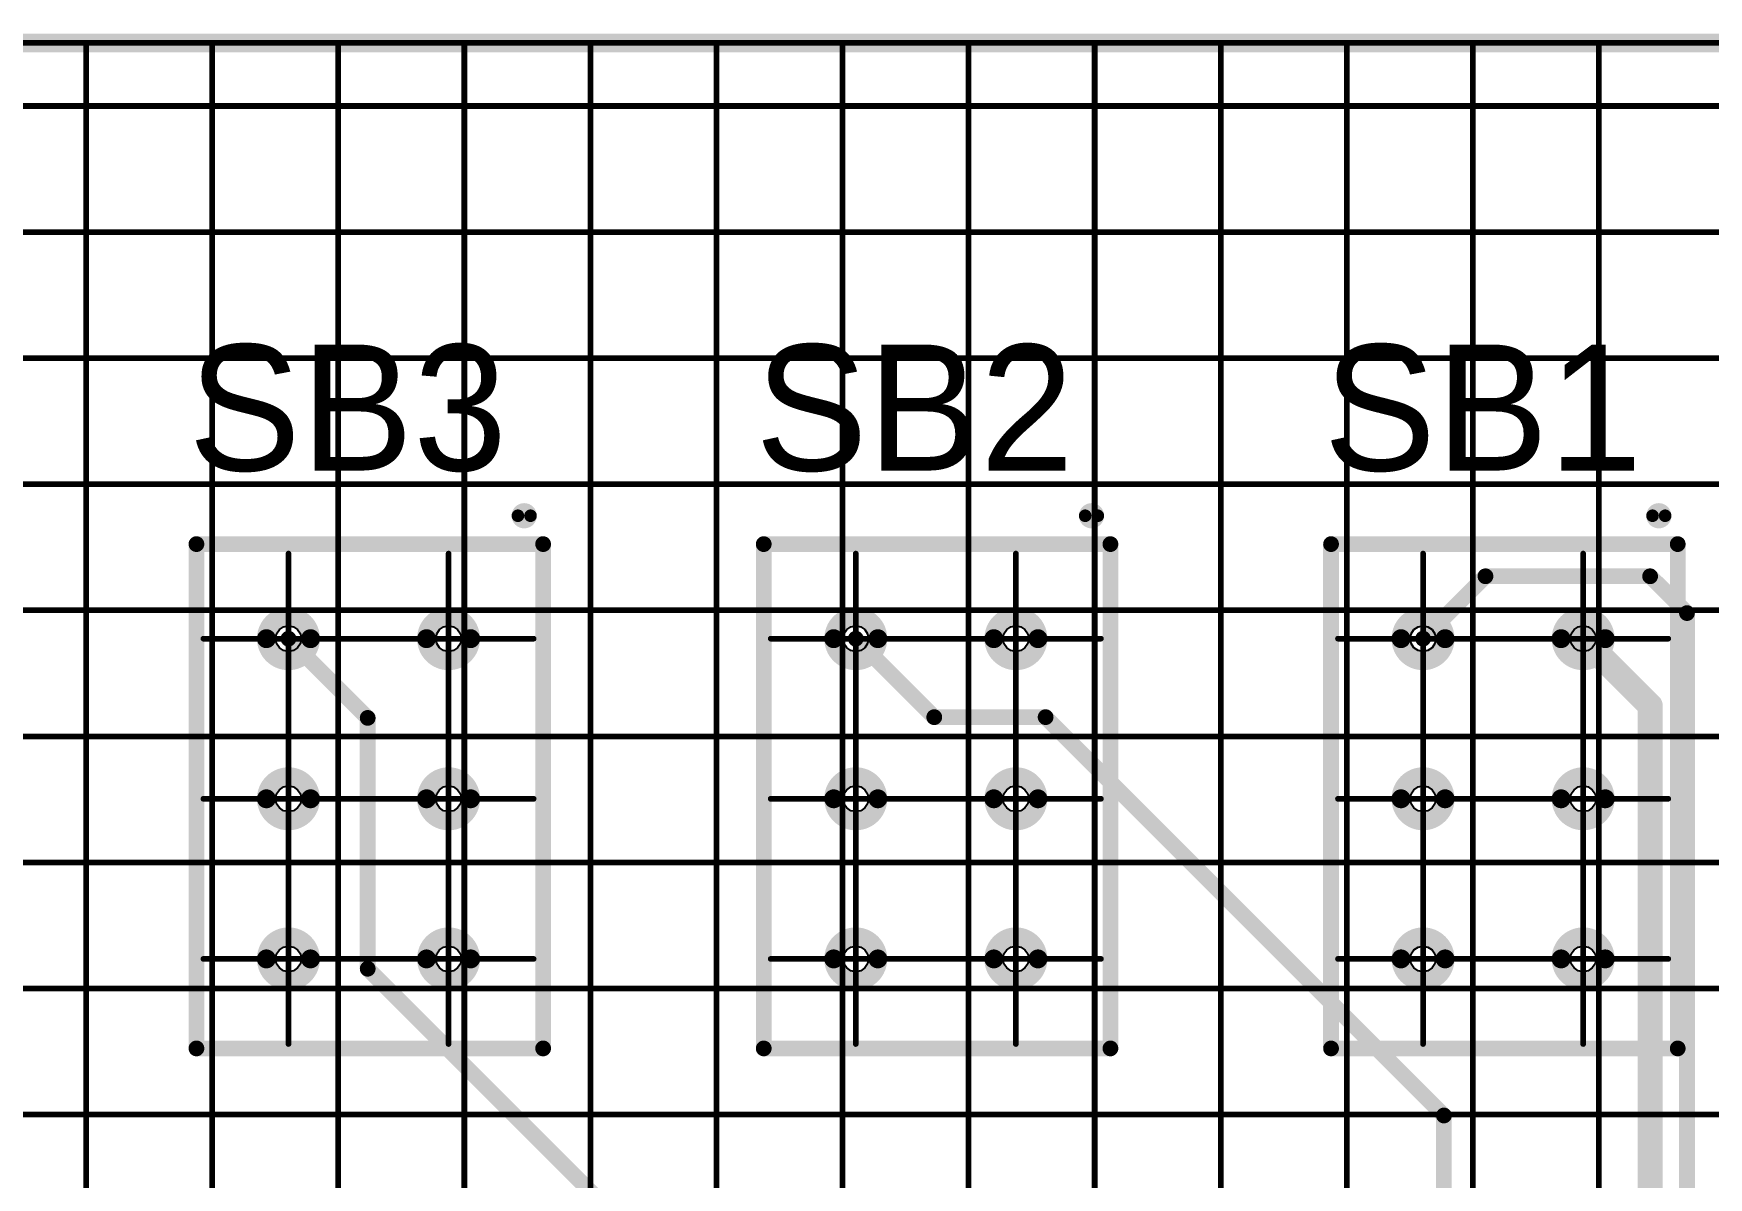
# Model space of a CAD drawing. Header units: millimetres. Extents: x 0 to 841, y 0 to 2540.
# Drawn here: x 299.3 to 352.5, y 2425 to 2461.3 of the extents above; entities that cross this region are included whole.
import ezdxf

# ---------------------------------------------------------------- set-up
doc = ezdxf.new("R2010")
doc.units = ezdxf.units.MM
for name, color, linetype in [('Mechanical11', 56, 'Continuous'), ('Mechanical12', 56, 'Continuous'), ('Mechanical7', 56, 'Continuous'), ('Mechanical9', 56, 'Continuous')]:
    doc.layers.add(name, color=color, linetype=linetype)

# ---------------------------------------------------------------- blocks, each defined once
blk = doc.blocks.new('BOASVIEW______T___O_______2_1_33_1_B_1')
at = {"layer": 'Mechanical12'}
for points, const_width in [([(0, 210), (320, 210)], 0.6), ([(0, 210), (320, 210)], 0.6), ([(0, 210), (320, 210)], 0.5), ([(231.5, 178.1), (231.5, 194.1)], 0.5), ([(231.5, 194.1), (242.5, 194.1)], 0.5), ([(242.5, 178.1), (242.5, 194.1)], 0.5), ([(249.5, 194.1), (260.5, 194.1)], 0.5), ([(249.5, 178.1), (249.5, 194.1)], 0.5), ([(260.5, 178.1), (260.5, 194.1)], 0.5), ([(267.5, 194.1), (278.5, 194.1)], 0.5), ([(267.5, 178.1), (267.5, 194.1)], 0.5), ([(278.5, 178.1), (278.5, 194.1)], 0.5), ([(231.5, 178.1), (242.5, 178.1)], 0.5), ([(249.5, 178.1), (260.5, 178.1)], 0.5), ([(267.5, 178.1), (278.5, 178.1)], 0.5)]:
    blk.add_lwpolyline(points, dxfattribs=dict(at, const_width=const_width))
for points, const_width in [([(242.1, 195, 1), (241.7, 195, 1)], 0.4), ([(241.6, 195, 1), (241.8, 195, 1)], 0.2), ([(242, 195, 1), (242.2, 195, 1)], 0.2), ([(260.1, 195, 1), (259.7, 195, 1)], 0.4), ([(259.6, 195, 1), (259.8, 195, 1)], 0.2), ([(260, 195, 1), (260.2, 195, 1)], 0.2), ([(278.1, 195, 1), (277.7, 195, 1)], 0.4), ([(277.6, 195, 1), (277.8, 195, 1)], 0.2), ([(278, 195, 1), (278.2, 195, 1)], 0.2), ([(231.375, 194.1, 1), (231.625, 194.1, 1)], 0.25), ([(231.375, 194.1, 1), (231.625, 194.1, 1)], 0.25), ([(242.375, 194.1, 1), (242.625, 194.1, 1)], 0.25), ([(242.375, 194.1, 1), (242.625, 194.1, 1)], 0.25), ([(249.375, 194.1, 1), (249.625, 194.1, 1)], 0.25), ([(249.375, 194.1, 1), (249.625, 194.1, 1)], 0.25), ([(260.375, 194.1, 1), (260.625, 194.1, 1)], 0.25), ([(260.375, 194.1, 1), (260.625, 194.1, 1)], 0.25), ([(267.375, 194.1, 1), (267.625, 194.1, 1)], 0.25), ([(267.375, 194.1, 1), (267.625, 194.1, 1)], 0.25), ([(278.375, 194.1, 1), (278.625, 194.1, 1)], 0.25), ([(278.375, 194.1, 1), (278.625, 194.1, 1)], 0.25), ([(235.12, 191.1, 1), (233.72, 191.1, 1)], 0.6), ([(240.2, 191.1, 1), (238.8, 191.1, 1)], 0.6), ([(253.12, 191.1, 1), (251.72, 191.1, 1)], 0.6), ([(258.2, 191.1, 1), (256.8, 191.1, 1)], 0.6), ([(271.12, 191.1, 1), (269.72, 191.1, 1)], 0.6), ([(276.2, 191.1, 1), (274.8, 191.1, 1)], 0.6), ([(233.57, 191.1, 1), (233.87, 191.1, 1)], 0.3), ([(234.97, 191.1, 1), (235.27, 191.1, 1)], 0.3), ([(238.65, 191.1, 1), (238.95, 191.1, 1)], 0.3), ([(240.05, 191.1, 1), (240.35, 191.1, 1)], 0.3), ([(251.57, 191.1, 1), (251.87, 191.1, 1)], 0.3), ([(252.97, 191.1, 1), (253.27, 191.1, 1)], 0.3), ([(256.65, 191.1, 1), (256.95, 191.1, 1)], 0.3), ([(258.05, 191.1, 1), (258.35, 191.1, 1)], 0.3), ([(269.57, 191.1, 1), (269.87, 191.1, 1)], 0.3), ([(270.97, 191.1, 1), (271.27, 191.1, 1)], 0.3), ([(274.65, 191.1, 1), (274.95, 191.1, 1)], 0.3), ([(276.05, 191.1, 1), (276.35, 191.1, 1)], 0.3), ([(235.12, 186.02, 1), (233.72, 186.02, 1)], 0.6), ([(240.2, 186.02, 1), (238.8, 186.02, 1)], 0.6), ([(253.12, 186.02, 1), (251.72, 186.02, 1)], 0.6), ([(258.2, 186.02, 1), (256.8, 186.02, 1)], 0.6), ([(271.12, 186.02, 1), (269.72, 186.02, 1)], 0.6), ([(276.2, 186.02, 1), (274.8, 186.02, 1)], 0.6), ([(233.57, 186.02, 1), (233.87, 186.02, 1)], 0.3), ([(234.97, 186.02, 1), (235.27, 186.02, 1)], 0.3), ([(238.65, 186.02, 1), (238.95, 186.02, 1)], 0.3), ([(240.05, 186.02, 1), (240.35, 186.02, 1)], 0.3), ([(251.57, 186.02, 1), (251.87, 186.02, 1)], 0.3), ([(252.97, 186.02, 1), (253.27, 186.02, 1)], 0.3), ([(256.65, 186.02, 1), (256.95, 186.02, 1)], 0.3), ([(258.05, 186.02, 1), (258.35, 186.02, 1)], 0.3), ([(269.57, 186.02, 1), (269.87, 186.02, 1)], 0.3), ([(270.97, 186.02, 1), (271.27, 186.02, 1)], 0.3), ([(274.65, 186.02, 1), (274.95, 186.02, 1)], 0.3), ([(276.05, 186.02, 1), (276.35, 186.02, 1)], 0.3), ([(235.12, 180.94, 1), (233.72, 180.94, 1)], 0.6), ([(240.2, 180.94, 1), (238.8, 180.94, 1)], 0.6), ([(253.12, 180.94, 1), (251.72, 180.94, 1)], 0.6), ([(258.2, 180.94, 1), (256.8, 180.94, 1)], 0.6), ([(271.12, 180.94, 1), (269.72, 180.94, 1)], 0.6), ([(276.2, 180.94, 1), (274.8, 180.94, 1)], 0.6), ([(233.57, 180.94, 1), (233.87, 180.94, 1)], 0.3), ([(234.97, 180.94, 1), (235.27, 180.94, 1)], 0.3), ([(238.65, 180.94, 1), (238.95, 180.94, 1)], 0.3), ([(240.05, 180.94, 1), (240.35, 180.94, 1)], 0.3), ([(251.57, 180.94, 1), (251.87, 180.94, 1)], 0.3), ([(252.97, 180.94, 1), (253.27, 180.94, 1)], 0.3), ([(256.65, 180.94, 1), (256.95, 180.94, 1)], 0.3), ([(258.05, 180.94, 1), (258.35, 180.94, 1)], 0.3), ([(269.57, 180.94, 1), (269.87, 180.94, 1)], 0.3), ([(270.97, 180.94, 1), (271.27, 180.94, 1)], 0.3), ([(274.65, 180.94, 1), (274.95, 180.94, 1)], 0.3), ([(276.05, 180.94, 1), (276.35, 180.94, 1)], 0.3), ([(231.375, 178.1, 1), (231.625, 178.1, 1)], 0.25), ([(231.375, 178.1, 1), (231.625, 178.1, 1)], 0.25), ([(242.375, 178.1, 1), (242.625, 178.1, 1)], 0.25), ([(242.375, 178.1, 1), (242.625, 178.1, 1)], 0.25), ([(249.375, 178.1, 1), (249.625, 178.1, 1)], 0.25), ([(249.375, 178.1, 1), (249.625, 178.1, 1)], 0.25), ([(260.375, 178.1, 1), (260.625, 178.1, 1)], 0.25), ([(260.375, 178.1, 1), (260.625, 178.1, 1)], 0.25), ([(267.375, 178.1, 1), (267.625, 178.1, 1)], 0.25), ([(267.375, 178.1, 1), (267.625, 178.1, 1)], 0.25), ([(278.375, 178.1, 1), (278.625, 178.1, 1)], 0.25), ([(278.375, 178.1, 1), (278.625, 178.1, 1)], 0.25)]:
    blk.add_lwpolyline(points, format="xyb", close=True, dxfattribs=dict(at, const_width=const_width))
at = {"layer": 'Mechanical7', "const_width": 0.18}
for points in [[(234.42, 188.4), (234.42, 193.8)], [(239.5, 188.4), (239.5, 193.8)], [(252.42, 188.4), (252.42, 193.8)], [(257.5, 188.4), (257.5, 193.8)], [(270.42, 188.4), (270.42, 193.8)], [(275.5, 188.4), (275.5, 193.8)], [(231.72, 191.1), (237.12, 191.1)], [(236.8, 191.1), (242.2, 191.1)], [(249.72, 191.1), (255.12, 191.1)], [(254.8, 191.1), (260.2, 191.1)], [(267.72, 191.1), (273.12, 191.1)], [(272.8, 191.1), (278.2, 191.1)], [(234.42, 183.32), (234.42, 188.72)], [(239.5, 183.32), (239.5, 188.72)], [(252.42, 183.32), (252.42, 188.72)], [(257.5, 183.32), (257.5, 188.72)], [(270.42, 183.32), (270.42, 188.72)], [(275.5, 183.32), (275.5, 188.72)], [(231.72, 186.02), (237.12, 186.02)], [(236.8, 186.02), (242.2, 186.02)], [(249.72, 186.02), (255.12, 186.02)], [(254.8, 186.02), (260.2, 186.02)], [(267.72, 186.02), (273.12, 186.02)], [(272.8, 186.02), (278.2, 186.02)], [(234.42, 178.24), (234.42, 183.64)], [(239.5, 178.24), (239.5, 183.64)], [(252.42, 178.24), (252.42, 183.64)], [(257.5, 178.24), (257.5, 183.64)], [(270.42, 178.24), (270.42, 183.64)], [(275.5, 178.24), (275.5, 183.64)], [(231.72, 180.94), (237.12, 180.94)], [(236.8, 180.94), (242.2, 180.94)], [(249.72, 180.94), (255.12, 180.94)], [(254.8, 180.94), (260.2, 180.94)], [(267.72, 180.94), (273.12, 180.94)], [(272.8, 180.94), (278.2, 180.94)]]:
    blk.add_lwpolyline(points, dxfattribs=at)
at = {"layer": 'Mechanical7', "const_width": 0.09}
for points in [[(234.375, 193.8, 1), (234.465, 193.8, 1)], [(239.455, 193.8, 1), (239.545, 193.8, 1)], [(252.375, 193.8, 1), (252.465, 193.8, 1)], [(257.455, 193.8, 1), (257.545, 193.8, 1)], [(270.375, 193.8, 1), (270.465, 193.8, 1)], [(275.455, 193.8, 1), (275.545, 193.8, 1)], [(231.675, 191.1, 1), (231.765, 191.1, 1)], [(236.755, 191.1, 1), (236.845, 191.1, 1)], [(237.075, 191.1, 1), (237.165, 191.1, 1)], [(242.155, 191.1, 1), (242.245, 191.1, 1)], [(249.675, 191.1, 1), (249.765, 191.1, 1)], [(254.755, 191.1, 1), (254.845, 191.1, 1)], [(255.075, 191.1, 1), (255.165, 191.1, 1)], [(260.155, 191.1, 1), (260.245, 191.1, 1)], [(267.675, 191.1, 1), (267.765, 191.1, 1)], [(272.755, 191.1, 1), (272.845, 191.1, 1)], [(273.075, 191.1, 1), (273.165, 191.1, 1)], [(278.155, 191.1, 1), (278.245, 191.1, 1)], [(234.375, 188.72, 1), (234.465, 188.72, 1)], [(239.455, 188.72, 1), (239.545, 188.72, 1)], [(252.375, 188.72, 1), (252.465, 188.72, 1)], [(257.455, 188.72, 1), (257.545, 188.72, 1)], [(270.375, 188.72, 1), (270.465, 188.72, 1)], [(275.455, 188.72, 1), (275.545, 188.72, 1)], [(234.375, 188.4, 1), (234.465, 188.4, 1)], [(239.455, 188.4, 1), (239.545, 188.4, 1)], [(252.375, 188.4, 1), (252.465, 188.4, 1)], [(257.455, 188.4, 1), (257.545, 188.4, 1)], [(270.375, 188.4, 1), (270.465, 188.4, 1)], [(275.455, 188.4, 1), (275.545, 188.4, 1)], [(231.675, 186.02, 1), (231.765, 186.02, 1)], [(236.755, 186.02, 1), (236.845, 186.02, 1)], [(237.075, 186.02, 1), (237.165, 186.02, 1)], [(242.155, 186.02, 1), (242.245, 186.02, 1)], [(249.675, 186.02, 1), (249.765, 186.02, 1)], [(254.755, 186.02, 1), (254.845, 186.02, 1)], [(255.075, 186.02, 1), (255.165, 186.02, 1)], [(260.155, 186.02, 1), (260.245, 186.02, 1)], [(267.675, 186.02, 1), (267.765, 186.02, 1)], [(272.755, 186.02, 1), (272.845, 186.02, 1)], [(273.075, 186.02, 1), (273.165, 186.02, 1)], [(278.155, 186.02, 1), (278.245, 186.02, 1)], [(234.375, 183.64, 1), (234.465, 183.64, 1)], [(234.375, 183.32, 1), (234.465, 183.32, 1)], [(239.455, 183.64, 1), (239.545, 183.64, 1)], [(239.455, 183.32, 1), (239.545, 183.32, 1)], [(252.375, 183.64, 1), (252.465, 183.64, 1)], [(252.375, 183.32, 1), (252.465, 183.32, 1)], [(257.455, 183.64, 1), (257.545, 183.64, 1)], [(257.455, 183.32, 1), (257.545, 183.32, 1)], [(270.375, 183.64, 1), (270.465, 183.64, 1)], [(270.375, 183.32, 1), (270.465, 183.32, 1)], [(275.455, 183.64, 1), (275.545, 183.64, 1)], [(275.455, 183.32, 1), (275.545, 183.32, 1)], [(231.675, 180.94, 1), (231.765, 180.94, 1)], [(236.755, 180.94, 1), (236.845, 180.94, 1)], [(237.075, 180.94, 1), (237.165, 180.94, 1)], [(242.155, 180.94, 1), (242.245, 180.94, 1)], [(249.675, 180.94, 1), (249.765, 180.94, 1)], [(254.755, 180.94, 1), (254.845, 180.94, 1)], [(255.075, 180.94, 1), (255.165, 180.94, 1)], [(260.155, 180.94, 1), (260.245, 180.94, 1)], [(267.675, 180.94, 1), (267.765, 180.94, 1)], [(272.755, 180.94, 1), (272.845, 180.94, 1)], [(273.075, 180.94, 1), (273.165, 180.94, 1)], [(278.155, 180.94, 1), (278.245, 180.94, 1)], [(234.375, 178.24, 1), (234.465, 178.24, 1)], [(239.455, 178.24, 1), (239.545, 178.24, 1)], [(252.375, 178.24, 1), (252.465, 178.24, 1)], [(257.455, 178.24, 1), (257.545, 178.24, 1)], [(270.375, 178.24, 1), (270.465, 178.24, 1)], [(275.455, 178.24, 1), (275.545, 178.24, 1)]]:
    blk.add_lwpolyline(points, format="xyb", close=True, dxfattribs=at)
at = {"layer": 'Mechanical7'}
for s, p in [('SB3', (231.244, 196.433)), ('SB2', (249.227, 196.433)), ('SB1', (267.261, 196.433))]:
    blk.add_text(s, height=4, dxfattribs=at).set_placement(p)
blk = doc.blocks.new('BOASVIEW______T___L_____2_1_1_1_B_4')
at = {"layer": 'Mechanical11'}
for p, q in [((234.043, 191.256), (234.132, 191.388)), ((234.132, 191.388), (234.264, 191.477)), ((234.264, 191.477), (234.42, 191.508)), ((234.42, 191.508), (234.42, 191.1)), ((239.123, 191.256), (239.212, 191.388)), ((239.212, 191.388), (239.344, 191.477)), ((239.344, 191.477), (239.5, 191.508)), ((239.5, 191.508), (239.5, 191.1)), ((252.043, 191.256), (252.132, 191.388)), ((252.132, 191.388), (252.264, 191.477)), ((252.264, 191.477), (252.42, 191.508)), ((252.42, 191.508), (252.42, 191.1)), ((257.123, 191.256), (257.212, 191.388)), ((257.212, 191.388), (257.344, 191.477)), ((257.344, 191.477), (257.5, 191.508)), ((257.5, 191.508), (257.5, 191.1)), ((270.043, 191.256), (270.132, 191.388)), ((270.132, 191.388), (270.264, 191.477)), ((270.264, 191.477), (270.42, 191.508)), ((270.42, 191.508), (270.42, 191.1)), ((275.123, 191.256), (275.212, 191.388)), ((275.212, 191.388), (275.344, 191.477)), ((275.344, 191.477), (275.5, 191.508)), ((275.5, 191.508), (275.5, 191.1)), ((234.012, 191.1), (234.043, 191.256)), ((234.043, 190.944), (234.012, 191.1)), ((234.012, 191.1), (234.42, 191.1)), ((234.42, 191.1), (234.012, 191.1)), ((234.132, 190.812), (234.043, 190.944)), ((234.264, 190.723), (234.132, 190.812)), ((234.42, 191.1), (234.828, 191.1)), ((234.42, 190.692), (234.42, 191.1)), ((234.42, 191.1), (234.42, 190.692)), ((234.708, 190.812), (234.576, 190.723)), ((234.797, 190.944), (234.708, 190.812)), ((234.828, 191.1), (234.797, 190.944)), ((239.092, 191.1), (239.123, 191.256)), ((239.123, 190.944), (239.092, 191.1)), ((239.092, 191.1), (239.5, 191.1)), ((239.5, 191.1), (239.092, 191.1)), ((239.212, 190.812), (239.123, 190.944)), ((239.344, 190.723), (239.212, 190.812)), ((239.5, 191.1), (239.908, 191.1)), ((239.5, 190.692), (239.5, 191.1)), ((239.5, 191.1), (239.5, 190.692)), ((239.788, 190.812), (239.656, 190.723)), ((239.877, 190.944), (239.788, 190.812)), ((239.908, 191.1), (239.877, 190.944)), ((252.012, 191.1), (252.043, 191.256)), ((252.043, 190.944), (252.012, 191.1)), ((252.012, 191.1), (252.42, 191.1)), ((252.42, 191.1), (252.012, 191.1)), ((252.132, 190.812), (252.043, 190.944)), ((252.264, 190.723), (252.132, 190.812)), ((252.42, 191.1), (252.828, 191.1)), ((252.42, 190.692), (252.42, 191.1)), ((252.42, 191.1), (252.42, 190.692)), ((252.708, 190.812), (252.576, 190.723)), ((252.797, 190.944), (252.708, 190.812)), ((252.828, 191.1), (252.797, 190.944)), ((257.092, 191.1), (257.123, 191.256)), ((257.123, 190.944), (257.092, 191.1)), ((257.092, 191.1), (257.5, 191.1)), ((257.5, 191.1), (257.092, 191.1)), ((257.212, 190.812), (257.123, 190.944)), ((257.344, 190.723), (257.212, 190.812)), ((257.5, 191.1), (257.908, 191.1)), ((257.5, 190.692), (257.5, 191.1)), ((257.5, 191.1), (257.5, 190.692)), ((257.788, 190.812), (257.656, 190.723)), ((257.877, 190.944), (257.788, 190.812)), ((257.908, 191.1), (257.877, 190.944)), ((270.012, 191.1), (270.043, 191.256)), ((270.043, 190.944), (270.012, 191.1)), ((270.012, 191.1), (270.42, 191.1)), ((270.42, 191.1), (270.012, 191.1)), ((270.132, 190.812), (270.043, 190.944)), ((270.264, 190.723), (270.132, 190.812)), ((270.42, 191.1), (270.828, 191.1)), ((270.42, 190.692), (270.42, 191.1)), ((270.42, 191.1), (270.42, 190.692)), ((270.708, 190.812), (270.576, 190.723)), ((270.797, 190.944), (270.708, 190.812)), ((270.828, 191.1), (270.797, 190.944)), ((275.092, 191.1), (275.123, 191.256)), ((275.123, 190.944), (275.092, 191.1)), ((275.092, 191.1), (275.5, 191.1)), ((275.5, 191.1), (275.092, 191.1)), ((275.212, 190.812), (275.123, 190.944)), ((275.344, 190.723), (275.212, 190.812)), ((275.5, 191.1), (275.908, 191.1)), ((275.5, 190.692), (275.5, 191.1)), ((275.5, 191.1), (275.5, 190.692)), ((275.788, 190.812), (275.656, 190.723)), ((275.877, 190.944), (275.788, 190.812)), ((275.908, 191.1), (275.877, 190.944)), ((234.42, 190.692), (234.264, 190.723)), ((234.576, 190.723), (234.42, 190.692)), ((239.5, 190.692), (239.344, 190.723)), ((239.656, 190.723), (239.5, 190.692)), ((252.42, 190.692), (252.264, 190.723)), ((252.576, 190.723), (252.42, 190.692)), ((257.5, 190.692), (257.344, 190.723)), ((257.656, 190.723), (257.5, 190.692)), ((270.42, 190.692), (270.264, 190.723)), ((270.576, 190.723), (270.42, 190.692)), ((275.5, 190.692), (275.344, 190.723)), ((275.656, 190.723), (275.5, 190.692)), ((234.012, 186.02), (234.043, 186.176)), ((234.043, 185.864), (234.012, 186.02)), ((234.012, 186.02), (234.42, 186.02)), ((234.42, 186.02), (234.012, 186.02)), ((234.043, 186.176), (234.132, 186.308)), ((234.132, 186.308), (234.264, 186.397)), ((234.264, 186.397), (234.42, 186.428)), ((234.42, 186.428), (234.42, 186.02)), ((234.42, 186.02), (234.828, 186.02)), ((234.42, 185.612), (234.42, 186.02)), ((234.42, 186.02), (234.42, 185.612)), ((234.828, 186.02), (234.797, 185.864)), ((239.092, 186.02), (239.123, 186.176)), ((239.123, 185.864), (239.092, 186.02)), ((239.092, 186.02), (239.5, 186.02)), ((239.5, 186.02), (239.092, 186.02)), ((239.123, 186.176), (239.212, 186.308)), ((239.212, 186.308), (239.344, 186.397)), ((239.344, 186.397), (239.5, 186.428)), ((239.5, 186.428), (239.5, 186.02)), ((239.5, 186.02), (239.908, 186.02)), ((239.5, 185.612), (239.5, 186.02)), ((239.5, 186.02), (239.5, 185.612)), ((239.908, 186.02), (239.877, 185.864)), ((252.012, 186.02), (252.043, 186.176)), ((252.043, 185.864), (252.012, 186.02)), ((252.012, 186.02), (252.42, 186.02)), ((252.42, 186.02), (252.012, 186.02)), ((252.043, 186.176), (252.132, 186.308)), ((252.132, 186.308), (252.264, 186.397)), ((252.264, 186.397), (252.42, 186.428)), ((252.42, 186.428), (252.42, 186.02)), ((252.42, 186.02), (252.828, 186.02)), ((252.42, 185.612), (252.42, 186.02)), ((252.42, 186.02), (252.42, 185.612)), ((252.828, 186.02), (252.797, 185.864)), ((257.092, 186.02), (257.123, 186.176)), ((257.123, 185.864), (257.092, 186.02)), ((257.092, 186.02), (257.5, 186.02)), ((257.5, 186.02), (257.092, 186.02)), ((257.123, 186.176), (257.212, 186.308)), ((257.212, 186.308), (257.344, 186.397)), ((257.344, 186.397), (257.5, 186.428)), ((257.5, 186.428), (257.5, 186.02)), ((257.5, 186.02), (257.908, 186.02)), ((257.5, 185.612), (257.5, 186.02)), ((257.5, 186.02), (257.5, 185.612)), ((257.908, 186.02), (257.877, 185.864)), ((270.012, 186.02), (270.043, 186.176)), ((270.043, 185.864), (270.012, 186.02)), ((270.012, 186.02), (270.42, 186.02)), ((270.42, 186.02), (270.012, 186.02)), ((270.043, 186.176), (270.132, 186.308)), ((270.132, 186.308), (270.264, 186.397)), ((270.264, 186.397), (270.42, 186.428)), ((270.42, 186.428), (270.42, 186.02)), ((270.42, 186.02), (270.828, 186.02)), ((270.42, 185.612), (270.42, 186.02)), ((270.42, 186.02), (270.42, 185.612)), ((270.828, 186.02), (270.797, 185.864)), ((275.092, 186.02), (275.123, 186.176)), ((275.123, 185.864), (275.092, 186.02)), ((275.092, 186.02), (275.5, 186.02)), ((275.5, 186.02), (275.092, 186.02)), ((275.123, 186.176), (275.212, 186.308)), ((275.212, 186.308), (275.344, 186.397)), ((275.344, 186.397), (275.5, 186.428)), ((275.5, 186.428), (275.5, 186.02)), ((275.5, 186.02), (275.908, 186.02)), ((275.5, 185.612), (275.5, 186.02)), ((275.5, 186.02), (275.5, 185.612)), ((275.908, 186.02), (275.877, 185.864)), ((234.132, 185.732), (234.043, 185.864)), ((234.264, 185.643), (234.132, 185.732)), ((234.42, 185.612), (234.264, 185.643)), ((234.576, 185.643), (234.42, 185.612)), ((234.708, 185.732), (234.576, 185.643)), ((234.797, 185.864), (234.708, 185.732)), ((239.212, 185.732), (239.123, 185.864)), ((239.344, 185.643), (239.212, 185.732)), ((239.5, 185.612), (239.344, 185.643)), ((239.656, 185.643), (239.5, 185.612)), ((239.788, 185.732), (239.656, 185.643)), ((239.877, 185.864), (239.788, 185.732)), ((252.132, 185.732), (252.043, 185.864)), ((252.264, 185.643), (252.132, 185.732)), ((252.42, 185.612), (252.264, 185.643)), ((252.576, 185.643), (252.42, 185.612)), ((252.708, 185.732), (252.576, 185.643)), ((252.797, 185.864), (252.708, 185.732)), ((257.212, 185.732), (257.123, 185.864)), ((257.344, 185.643), (257.212, 185.732)), ((257.5, 185.612), (257.344, 185.643)), ((257.656, 185.643), (257.5, 185.612)), ((257.788, 185.732), (257.656, 185.643)), ((257.877, 185.864), (257.788, 185.732)), ((270.132, 185.732), (270.043, 185.864)), ((270.264, 185.643), (270.132, 185.732)), ((270.42, 185.612), (270.264, 185.643)), ((270.576, 185.643), (270.42, 185.612)), ((270.708, 185.732), (270.576, 185.643)), ((270.797, 185.864), (270.708, 185.732)), ((275.212, 185.732), (275.123, 185.864)), ((275.344, 185.643), (275.212, 185.732)), ((275.5, 185.612), (275.344, 185.643)), ((275.656, 185.643), (275.5, 185.612)), ((275.788, 185.732), (275.656, 185.643)), ((275.877, 185.864), (275.788, 185.732)), ((234.132, 181.228), (234.264, 181.317)), ((234.264, 181.317), (234.42, 181.348)), ((234.42, 181.348), (234.42, 180.94)), ((239.212, 181.228), (239.344, 181.317)), ((239.344, 181.317), (239.5, 181.348)), ((239.5, 181.348), (239.5, 180.94)), ((252.132, 181.228), (252.264, 181.317)), ((252.264, 181.317), (252.42, 181.348)), ((252.42, 181.348), (252.42, 180.94)), ((257.212, 181.228), (257.344, 181.317)), ((257.344, 181.317), (257.5, 181.348)), ((257.5, 181.348), (257.5, 180.94)), ((270.132, 181.228), (270.264, 181.317)), ((270.264, 181.317), (270.42, 181.348)), ((270.42, 181.348), (270.42, 180.94)), ((275.212, 181.228), (275.344, 181.317)), ((275.344, 181.317), (275.5, 181.348)), ((275.5, 181.348), (275.5, 180.94)), ((234.012, 180.94), (234.043, 181.096)), ((234.043, 180.784), (234.012, 180.94)), ((234.012, 180.94), (234.42, 180.94)), ((234.42, 180.94), (234.012, 180.94)), ((234.043, 181.096), (234.132, 181.228)), ((234.132, 180.652), (234.043, 180.784)), ((234.42, 180.94), (234.828, 180.94)), ((234.42, 180.532), (234.42, 180.94)), ((234.42, 180.94), (234.42, 180.532)), ((234.797, 180.784), (234.708, 180.652)), ((234.828, 180.94), (234.797, 180.784)), ((239.092, 180.94), (239.123, 181.096)), ((239.123, 180.784), (239.092, 180.94)), ((239.092, 180.94), (239.5, 180.94)), ((239.5, 180.94), (239.092, 180.94)), ((239.123, 181.096), (239.212, 181.228)), ((239.212, 180.652), (239.123, 180.784)), ((239.5, 180.94), (239.908, 180.94)), ((239.5, 180.532), (239.5, 180.94)), ((239.5, 180.94), (239.5, 180.532)), ((239.877, 180.784), (239.788, 180.652)), ((239.908, 180.94), (239.877, 180.784)), ((252.012, 180.94), (252.043, 181.096)), ((252.043, 180.784), (252.012, 180.94)), ((252.012, 180.94), (252.42, 180.94)), ((252.42, 180.94), (252.012, 180.94)), ((252.043, 181.096), (252.132, 181.228)), ((252.132, 180.652), (252.043, 180.784)), ((252.42, 180.94), (252.828, 180.94)), ((252.42, 180.532), (252.42, 180.94)), ((252.42, 180.94), (252.42, 180.532)), ((252.797, 180.784), (252.708, 180.652)), ((252.828, 180.94), (252.797, 180.784)), ((257.092, 180.94), (257.123, 181.096)), ((257.123, 180.784), (257.092, 180.94)), ((257.092, 180.94), (257.5, 180.94)), ((257.5, 180.94), (257.092, 180.94)), ((257.123, 181.096), (257.212, 181.228)), ((257.212, 180.652), (257.123, 180.784)), ((257.5, 180.94), (257.908, 180.94)), ((257.5, 180.532), (257.5, 180.94)), ((257.5, 180.94), (257.5, 180.532)), ((257.877, 180.784), (257.788, 180.652)), ((257.908, 180.94), (257.877, 180.784)), ((270.012, 180.94), (270.043, 181.096)), ((270.043, 180.784), (270.012, 180.94)), ((270.012, 180.94), (270.42, 180.94)), ((270.42, 180.94), (270.012, 180.94)), ((270.043, 181.096), (270.132, 181.228)), ((270.132, 180.652), (270.043, 180.784)), ((270.42, 180.94), (270.828, 180.94)), ((270.42, 180.532), (270.42, 180.94)), ((270.42, 180.94), (270.42, 180.532)), ((270.797, 180.784), (270.708, 180.652)), ((270.828, 180.94), (270.797, 180.784)), ((275.092, 180.94), (275.123, 181.096)), ((275.123, 180.784), (275.092, 180.94)), ((275.092, 180.94), (275.5, 180.94)), ((275.5, 180.94), (275.092, 180.94)), ((275.123, 181.096), (275.212, 181.228)), ((275.212, 180.652), (275.123, 180.784)), ((275.5, 180.94), (275.908, 180.94)), ((275.5, 180.532), (275.5, 180.94)), ((275.5, 180.94), (275.5, 180.532)), ((275.877, 180.784), (275.788, 180.652)), ((275.908, 180.94), (275.877, 180.784)), ((234.264, 180.563), (234.132, 180.652)), ((234.42, 180.532), (234.264, 180.563)), ((234.576, 180.563), (234.42, 180.532)), ((234.708, 180.652), (234.576, 180.563)), ((239.344, 180.563), (239.212, 180.652)), ((239.5, 180.532), (239.344, 180.563)), ((239.656, 180.563), (239.5, 180.532)), ((239.788, 180.652), (239.656, 180.563)), ((252.264, 180.563), (252.132, 180.652)), ((252.42, 180.532), (252.264, 180.563)), ((252.576, 180.563), (252.42, 180.532)), ((252.708, 180.652), (252.576, 180.563)), ((257.344, 180.563), (257.212, 180.652)), ((257.5, 180.532), (257.344, 180.563)), ((257.656, 180.563), (257.5, 180.532)), ((257.788, 180.652), (257.656, 180.563)), ((270.264, 180.563), (270.132, 180.652)), ((270.42, 180.532), (270.264, 180.563)), ((270.576, 180.563), (270.42, 180.532)), ((270.708, 180.652), (270.576, 180.563)), ((275.344, 180.563), (275.212, 180.652)), ((275.5, 180.532), (275.344, 180.563)), ((275.656, 180.563), (275.5, 180.532)), ((275.788, 180.652), (275.656, 180.563))]:
    blk.add_line(p, q, dxfattribs=at)
at = {"layer": 'Mechanical12'}
for p, q in [((234.42, 191.1), (234.42, 191.508)), ((234.42, 191.508), (234.576, 191.477)), ((234.576, 191.477), (234.708, 191.388)), ((234.708, 191.388), (234.797, 191.256)), ((239.5, 191.1), (239.5, 191.508)), ((239.5, 191.508), (239.656, 191.477)), ((239.656, 191.477), (239.788, 191.388)), ((239.788, 191.388), (239.877, 191.256)), ((252.42, 191.1), (252.42, 191.508)), ((252.42, 191.508), (252.576, 191.477)), ((252.576, 191.477), (252.708, 191.388)), ((252.708, 191.388), (252.797, 191.256)), ((257.5, 191.1), (257.5, 191.508)), ((257.5, 191.508), (257.656, 191.477)), ((257.656, 191.477), (257.788, 191.388)), ((257.788, 191.388), (257.877, 191.256)), ((270.42, 191.1), (270.42, 191.508)), ((270.42, 191.508), (270.576, 191.477)), ((270.576, 191.477), (270.708, 191.388)), ((270.708, 191.388), (270.797, 191.256)), ((275.5, 191.1), (275.5, 191.508)), ((275.5, 191.508), (275.656, 191.477)), ((275.656, 191.477), (275.788, 191.388)), ((275.788, 191.388), (275.877, 191.256)), ((234.828, 191.1), (234.42, 191.1)), ((234.797, 191.256), (234.828, 191.1)), ((239.908, 191.1), (239.5, 191.1)), ((239.877, 191.256), (239.908, 191.1)), ((252.828, 191.1), (252.42, 191.1)), ((252.797, 191.256), (252.828, 191.1)), ((257.908, 191.1), (257.5, 191.1)), ((257.877, 191.256), (257.908, 191.1)), ((270.828, 191.1), (270.42, 191.1)), ((270.797, 191.256), (270.828, 191.1)), ((275.908, 191.1), (275.5, 191.1)), ((275.877, 191.256), (275.908, 191.1)), ((234.42, 186.02), (234.42, 186.428)), ((234.42, 186.428), (234.576, 186.397)), ((234.828, 186.02), (234.42, 186.02)), ((234.576, 186.397), (234.708, 186.308)), ((234.708, 186.308), (234.797, 186.176)), ((234.797, 186.176), (234.828, 186.02)), ((239.5, 186.02), (239.5, 186.428)), ((239.5, 186.428), (239.656, 186.397)), ((239.908, 186.02), (239.5, 186.02)), ((239.656, 186.397), (239.788, 186.308)), ((239.788, 186.308), (239.877, 186.176)), ((239.877, 186.176), (239.908, 186.02)), ((252.42, 186.02), (252.42, 186.428)), ((252.42, 186.428), (252.576, 186.397)), ((252.828, 186.02), (252.42, 186.02)), ((252.576, 186.397), (252.708, 186.308)), ((252.708, 186.308), (252.797, 186.176)), ((252.797, 186.176), (252.828, 186.02)), ((257.5, 186.02), (257.5, 186.428)), ((257.5, 186.428), (257.656, 186.397)), ((257.908, 186.02), (257.5, 186.02)), ((257.656, 186.397), (257.788, 186.308)), ((257.788, 186.308), (257.877, 186.176)), ((257.877, 186.176), (257.908, 186.02)), ((270.42, 186.02), (270.42, 186.428)), ((270.42, 186.428), (270.576, 186.397)), ((270.828, 186.02), (270.42, 186.02)), ((270.576, 186.397), (270.708, 186.308)), ((270.708, 186.308), (270.797, 186.176)), ((270.797, 186.176), (270.828, 186.02)), ((275.5, 186.02), (275.5, 186.428)), ((275.5, 186.428), (275.656, 186.397)), ((275.908, 186.02), (275.5, 186.02)), ((275.656, 186.397), (275.788, 186.308)), ((275.788, 186.308), (275.877, 186.176)), ((275.877, 186.176), (275.908, 186.02)), ((234.42, 180.94), (234.42, 181.348)), ((234.42, 181.348), (234.576, 181.317)), ((234.576, 181.317), (234.708, 181.228)), ((239.5, 180.94), (239.5, 181.348)), ((239.5, 181.348), (239.656, 181.317)), ((239.656, 181.317), (239.788, 181.228)), ((252.42, 180.94), (252.42, 181.348)), ((252.42, 181.348), (252.576, 181.317)), ((252.576, 181.317), (252.708, 181.228)), ((257.5, 180.94), (257.5, 181.348)), ((257.5, 181.348), (257.656, 181.317)), ((257.656, 181.317), (257.788, 181.228)), ((270.42, 180.94), (270.42, 181.348)), ((270.42, 181.348), (270.576, 181.317)), ((270.576, 181.317), (270.708, 181.228)), ((275.5, 180.94), (275.5, 181.348)), ((275.5, 181.348), (275.656, 181.317)), ((275.656, 181.317), (275.788, 181.228)), ((234.828, 180.94), (234.42, 180.94)), ((234.708, 181.228), (234.797, 181.096)), ((234.797, 181.096), (234.828, 180.94)), ((239.908, 180.94), (239.5, 180.94)), ((239.788, 181.228), (239.877, 181.096)), ((239.877, 181.096), (239.908, 180.94)), ((252.828, 180.94), (252.42, 180.94)), ((252.708, 181.228), (252.797, 181.096)), ((252.797, 181.096), (252.828, 180.94)), ((257.908, 180.94), (257.5, 180.94)), ((257.788, 181.228), (257.877, 181.096)), ((257.877, 181.096), (257.908, 180.94)), ((270.828, 180.94), (270.42, 180.94)), ((270.708, 181.228), (270.797, 181.096)), ((270.797, 181.096), (270.828, 180.94)), ((275.908, 180.94), (275.5, 180.94)), ((275.788, 181.228), (275.877, 181.096)), ((275.877, 181.096), (275.908, 180.94))]:
    blk.add_line(p, q, dxfattribs=at)
for points, const_width in [([(0, 210), (320, 210)], 0.6), ([(0, 210), (320, 210)], 0.6), ([(270.42, 191.1), (272.4, 193.08)], 0.5), ([(272.4, 193.08), (277.624, 193.08)], 0.5), ([(277.624, 193.08), (278.793, 191.912)], 0.5), ([(278.793, 162), (278.793, 191.912)], 0.5), ([(234.42, 191.1), (236.934, 188.586)], 0.5), ([(252.42, 191.1), (254.91, 188.61)], 0.5), ([(275.5, 191.1), (277.624, 188.976)], 0.8), ([(277.624, 167.579), (277.624, 188.976)], 0.8), ([(236.934, 180.628), (236.934, 188.586)], 0.5), ([(254.91, 188.61), (258.444, 188.61)], 0.5), ([(258.444, 188.61), (271.082, 175.972)], 0.5), ([(236.934, 180.628), (253.082, 164.48)], 0.5), ([(271.082, 160), (271.082, 175.972)], 0.5)]:
    blk.add_lwpolyline(points, dxfattribs=dict(at, const_width=const_width))
for points, const_width in [([(272.275, 193.08, 1), (272.525, 193.08, 1)], 0.25), ([(272.275, 193.08, 1), (272.525, 193.08, 1)], 0.25), ([(277.499, 193.08, 1), (277.749, 193.08, 1)], 0.25), ([(277.499, 193.08, 1), (277.749, 193.08, 1)], 0.25), ([(235.12, 191.1, 1), (233.72, 191.1, 1)], 0.6), ([(240.2, 191.1, 1), (238.8, 191.1, 1)], 0.6), ([(253.12, 191.1, 1), (251.72, 191.1, 1)], 0.6), ([(258.2, 191.1, 1), (256.8, 191.1, 1)], 0.6), ([(271.12, 191.1, 1), (269.72, 191.1, 1)], 0.6), ([(276.2, 191.1, 1), (274.8, 191.1, 1)], 0.6), ([(278.668, 191.912, 1), (278.918, 191.912, 1)], 0.25), ([(278.668, 191.912, 1), (278.918, 191.912, 1)], 0.25), ([(233.57, 191.1, 1), (233.87, 191.1, 1)], 0.3), ([(234.295, 191.1, 1), (234.545, 191.1, 1)], 0.25), ([(234.97, 191.1, 1), (235.27, 191.1, 1)], 0.3), ([(238.65, 191.1, 1), (238.95, 191.1, 1)], 0.3), ([(240.05, 191.1, 1), (240.35, 191.1, 1)], 0.3), ([(251.57, 191.1, 1), (251.87, 191.1, 1)], 0.3), ([(252.295, 191.1, 1), (252.545, 191.1, 1)], 0.25), ([(252.97, 191.1, 1), (253.27, 191.1, 1)], 0.3), ([(256.65, 191.1, 1), (256.95, 191.1, 1)], 0.3), ([(258.05, 191.1, 1), (258.35, 191.1, 1)], 0.3), ([(269.57, 191.1, 1), (269.87, 191.1, 1)], 0.3), ([(270.295, 191.1, 1), (270.545, 191.1, 1)], 0.25), ([(270.97, 191.1, 1), (271.27, 191.1, 1)], 0.3), ([(274.65, 191.1, 1), (274.95, 191.1, 1)], 0.3), ([(275.3, 191.1, 1), (275.7, 191.1, 1)], 0.4), ([(276.05, 191.1, 1), (276.35, 191.1, 1)], 0.3), ([(277.424, 188.976, 1), (277.824, 188.976, 1)], 0.4), ([(277.424, 188.976, 1), (277.824, 188.976, 1)], 0.4), ([(236.809, 188.586, 1), (237.059, 188.586, 1)], 0.25), ([(236.809, 188.586, 1), (237.059, 188.586, 1)], 0.25), ([(254.785, 188.61, 1), (255.035, 188.61, 1)], 0.25), ([(254.785, 188.61, 1), (255.035, 188.61, 1)], 0.25), ([(258.319, 188.61, 1), (258.569, 188.61, 1)], 0.25), ([(258.319, 188.61, 1), (258.569, 188.61, 1)], 0.25), ([(235.12, 186.02, 1), (233.72, 186.02, 1)], 0.6), ([(240.2, 186.02, 1), (238.8, 186.02, 1)], 0.6), ([(253.12, 186.02, 1), (251.72, 186.02, 1)], 0.6), ([(258.2, 186.02, 1), (256.8, 186.02, 1)], 0.6), ([(271.12, 186.02, 1), (269.72, 186.02, 1)], 0.6), ([(276.2, 186.02, 1), (274.8, 186.02, 1)], 0.6), ([(233.57, 186.02, 1), (233.87, 186.02, 1)], 0.3), ([(234.97, 186.02, 1), (235.27, 186.02, 1)], 0.3), ([(238.65, 186.02, 1), (238.95, 186.02, 1)], 0.3), ([(240.05, 186.02, 1), (240.35, 186.02, 1)], 0.3), ([(251.57, 186.02, 1), (251.87, 186.02, 1)], 0.3), ([(252.97, 186.02, 1), (253.27, 186.02, 1)], 0.3), ([(256.65, 186.02, 1), (256.95, 186.02, 1)], 0.3), ([(258.05, 186.02, 1), (258.35, 186.02, 1)], 0.3), ([(269.57, 186.02, 1), (269.87, 186.02, 1)], 0.3), ([(270.97, 186.02, 1), (271.27, 186.02, 1)], 0.3), ([(274.65, 186.02, 1), (274.95, 186.02, 1)], 0.3), ([(276.05, 186.02, 1), (276.35, 186.02, 1)], 0.3), ([(235.12, 180.94, 1), (233.72, 180.94, 1)], 0.6), ([(240.2, 180.94, 1), (238.8, 180.94, 1)], 0.6), ([(253.12, 180.94, 1), (251.72, 180.94, 1)], 0.6), ([(258.2, 180.94, 1), (256.8, 180.94, 1)], 0.6), ([(271.12, 180.94, 1), (269.72, 180.94, 1)], 0.6), ([(276.2, 180.94, 1), (274.8, 180.94, 1)], 0.6), ([(233.57, 180.94, 1), (233.87, 180.94, 1)], 0.3), ([(234.97, 180.94, 1), (235.27, 180.94, 1)], 0.3), ([(238.65, 180.94, 1), (238.95, 180.94, 1)], 0.3), ([(240.05, 180.94, 1), (240.35, 180.94, 1)], 0.3), ([(251.57, 180.94, 1), (251.87, 180.94, 1)], 0.3), ([(252.97, 180.94, 1), (253.27, 180.94, 1)], 0.3), ([(256.65, 180.94, 1), (256.95, 180.94, 1)], 0.3), ([(258.05, 180.94, 1), (258.35, 180.94, 1)], 0.3), ([(269.57, 180.94, 1), (269.87, 180.94, 1)], 0.3), ([(270.97, 180.94, 1), (271.27, 180.94, 1)], 0.3), ([(274.65, 180.94, 1), (274.95, 180.94, 1)], 0.3), ([(276.05, 180.94, 1), (276.35, 180.94, 1)], 0.3), ([(236.809, 180.628, 1), (237.059, 180.628, 1)], 0.25), ([(236.809, 180.628, 1), (237.059, 180.628, 1)], 0.25), ([(270.957, 175.972, 1), (271.207, 175.972, 1)], 0.25), ([(270.957, 175.972, 1), (271.207, 175.972, 1)], 0.25)]:
    blk.add_lwpolyline(points, format="xyb", close=True, dxfattribs=dict(at, const_width=const_width))
at = {"layer": 'Mechanical7', "const_width": 0.18}
for points in [[(234.42, 188.7), (234.42, 193.5)], [(239.5, 188.7), (239.5, 193.5)], [(252.42, 188.7), (252.42, 193.5)], [(257.5, 188.7), (257.5, 193.5)], [(270.42, 188.7), (270.42, 193.5)], [(275.5, 188.7), (275.5, 193.5)], [(232.02, 191.1), (236.82, 191.1)], [(237.1, 191.1), (241.9, 191.1)], [(250.02, 191.1), (254.82, 191.1)], [(255.1, 191.1), (259.9, 191.1)], [(268.02, 191.1), (272.82, 191.1)], [(273.1, 191.1), (277.9, 191.1)], [(234.42, 183.62), (234.42, 188.42)], [(239.5, 183.62), (239.5, 188.42)], [(252.42, 183.62), (252.42, 188.42)], [(257.5, 183.62), (257.5, 188.42)], [(270.42, 183.62), (270.42, 188.42)], [(275.5, 183.62), (275.5, 188.42)], [(232.02, 186.02), (236.82, 186.02)], [(237.1, 186.02), (241.9, 186.02)], [(250.02, 186.02), (254.82, 186.02)], [(255.1, 186.02), (259.9, 186.02)], [(268.02, 186.02), (272.82, 186.02)], [(273.1, 186.02), (277.9, 186.02)], [(234.42, 178.54), (234.42, 183.34)], [(239.5, 178.54), (239.5, 183.34)], [(252.42, 178.54), (252.42, 183.34)], [(257.5, 178.54), (257.5, 183.34)], [(270.42, 178.54), (270.42, 183.34)], [(275.5, 178.54), (275.5, 183.34)], [(232.02, 180.94), (236.82, 180.94)], [(237.1, 180.94), (241.9, 180.94)], [(250.02, 180.94), (254.82, 180.94)], [(255.1, 180.94), (259.9, 180.94)], [(268.02, 180.94), (272.82, 180.94)], [(273.1, 180.94), (277.9, 180.94)]]:
    blk.add_lwpolyline(points, dxfattribs=at)
at = {"layer": 'Mechanical7', "const_width": 0.09}
for points in [[(234.375, 193.5, 1), (234.465, 193.5, 1)], [(239.455, 193.5, 1), (239.545, 193.5, 1)], [(252.375, 193.5, 1), (252.465, 193.5, 1)], [(257.455, 193.5, 1), (257.545, 193.5, 1)], [(270.375, 193.5, 1), (270.465, 193.5, 1)], [(275.455, 193.5, 1), (275.545, 193.5, 1)], [(231.975, 191.1, 1), (232.065, 191.1, 1)], [(236.775, 191.1, 1), (236.865, 191.1, 1)], [(237.055, 191.1, 1), (237.145, 191.1, 1)], [(241.855, 191.1, 1), (241.945, 191.1, 1)], [(249.975, 191.1, 1), (250.065, 191.1, 1)], [(254.775, 191.1, 1), (254.865, 191.1, 1)], [(255.055, 191.1, 1), (255.145, 191.1, 1)], [(259.855, 191.1, 1), (259.945, 191.1, 1)], [(267.975, 191.1, 1), (268.065, 191.1, 1)], [(272.775, 191.1, 1), (272.865, 191.1, 1)], [(273.055, 191.1, 1), (273.145, 191.1, 1)], [(277.855, 191.1, 1), (277.945, 191.1, 1)], [(234.375, 188.7, 1), (234.465, 188.7, 1)], [(239.455, 188.7, 1), (239.545, 188.7, 1)], [(252.375, 188.7, 1), (252.465, 188.7, 1)], [(257.455, 188.7, 1), (257.545, 188.7, 1)], [(270.375, 188.7, 1), (270.465, 188.7, 1)], [(275.455, 188.7, 1), (275.545, 188.7, 1)], [(234.375, 188.42, 1), (234.465, 188.42, 1)], [(239.455, 188.42, 1), (239.545, 188.42, 1)], [(252.375, 188.42, 1), (252.465, 188.42, 1)], [(257.455, 188.42, 1), (257.545, 188.42, 1)], [(270.375, 188.42, 1), (270.465, 188.42, 1)], [(275.455, 188.42, 1), (275.545, 188.42, 1)], [(231.975, 186.02, 1), (232.065, 186.02, 1)], [(236.775, 186.02, 1), (236.865, 186.02, 1)], [(237.055, 186.02, 1), (237.145, 186.02, 1)], [(241.855, 186.02, 1), (241.945, 186.02, 1)], [(249.975, 186.02, 1), (250.065, 186.02, 1)], [(254.775, 186.02, 1), (254.865, 186.02, 1)], [(255.055, 186.02, 1), (255.145, 186.02, 1)], [(259.855, 186.02, 1), (259.945, 186.02, 1)], [(267.975, 186.02, 1), (268.065, 186.02, 1)], [(272.775, 186.02, 1), (272.865, 186.02, 1)], [(273.055, 186.02, 1), (273.145, 186.02, 1)], [(277.855, 186.02, 1), (277.945, 186.02, 1)], [(234.375, 183.62, 1), (234.465, 183.62, 1)], [(234.375, 183.34, 1), (234.465, 183.34, 1)], [(239.455, 183.62, 1), (239.545, 183.62, 1)], [(239.455, 183.34, 1), (239.545, 183.34, 1)], [(252.375, 183.62, 1), (252.465, 183.62, 1)], [(252.375, 183.34, 1), (252.465, 183.34, 1)], [(257.455, 183.62, 1), (257.545, 183.62, 1)], [(257.455, 183.34, 1), (257.545, 183.34, 1)], [(270.375, 183.62, 1), (270.465, 183.62, 1)], [(270.375, 183.34, 1), (270.465, 183.34, 1)], [(275.455, 183.62, 1), (275.545, 183.62, 1)], [(275.455, 183.34, 1), (275.545, 183.34, 1)], [(231.975, 180.94, 1), (232.065, 180.94, 1)], [(236.775, 180.94, 1), (236.865, 180.94, 1)], [(237.055, 180.94, 1), (237.145, 180.94, 1)], [(241.855, 180.94, 1), (241.945, 180.94, 1)], [(249.975, 180.94, 1), (250.065, 180.94, 1)], [(254.775, 180.94, 1), (254.865, 180.94, 1)], [(255.055, 180.94, 1), (255.145, 180.94, 1)], [(259.855, 180.94, 1), (259.945, 180.94, 1)], [(267.975, 180.94, 1), (268.065, 180.94, 1)], [(272.775, 180.94, 1), (272.865, 180.94, 1)], [(273.055, 180.94, 1), (273.145, 180.94, 1)], [(277.855, 180.94, 1), (277.945, 180.94, 1)], [(234.375, 178.54, 1), (234.465, 178.54, 1)], [(239.455, 178.54, 1), (239.545, 178.54, 1)], [(252.375, 178.54, 1), (252.465, 178.54, 1)], [(257.455, 178.54, 1), (257.545, 178.54, 1)], [(270.375, 178.54, 1), (270.465, 178.54, 1)], [(275.455, 178.54, 1), (275.545, 178.54, 1)]]:
    blk.add_lwpolyline(points, format="xyb", close=True, dxfattribs=at)
at = {"layer": 'Mechanical9', "const_width": 0.18}
for points in [[(0, 210), (320, 210)], [(228, 0), (228, 210)], [(232, 0), (232, 210)], [(236, 0), (236, 210)], [(240, 0), (240, 210)], [(244, 0), (244, 210)], [(248, 0), (248, 210)], [(252, 0), (252, 210)], [(256, 0), (256, 210)], [(260, 0), (260, 210)], [(264, 0), (264, 210)], [(268, 0), (268, 210)], [(272, 0), (272, 210)], [(276, 0), (276, 210)], [(0, 208), (320, 208)], [(0, 204), (320, 204)], [(0, 200), (320, 200)], [(0, 196), (320, 196)], [(0, 192), (320, 192)], [(0, 188), (320, 188)], [(0, 184), (320, 184)], [(0, 180), (320, 180)], [(0, 176), (320, 176)]]:
    blk.add_lwpolyline(points, dxfattribs=at)
at = {"layer": 'Mechanical9', "const_width": 0.09}
for points in [[(227.955, 210, 1), (228.045, 210, 1)], [(231.955, 210, 1), (232.045, 210, 1)], [(235.955, 210, 1), (236.045, 210, 1)], [(239.955, 210, 1), (240.045, 210, 1)], [(243.955, 210, 1), (244.045, 210, 1)], [(247.955, 210, 1), (248.045, 210, 1)], [(251.955, 210, 1), (252.045, 210, 1)], [(255.955, 210, 1), (256.045, 210, 1)], [(259.955, 210, 1), (260.045, 210, 1)], [(263.955, 210, 1), (264.045, 210, 1)], [(267.955, 210, 1), (268.045, 210, 1)], [(271.955, 210, 1), (272.045, 210, 1)], [(275.955, 210, 1), (276.045, 210, 1)]]:
    blk.add_lwpolyline(points, format="xyb", close=True, dxfattribs=at)

msp = doc.modelspace()

# ---------------------------------------------------------------- block references
for name in ['BOASVIEW______T___L_____2_1_1_1_B_4', 'BOASVIEW______T___O_______2_1_33_1_B_1']:
    msp.add_blockref(name, (73, 2251))

doc.saveas('drawing.dxf')
